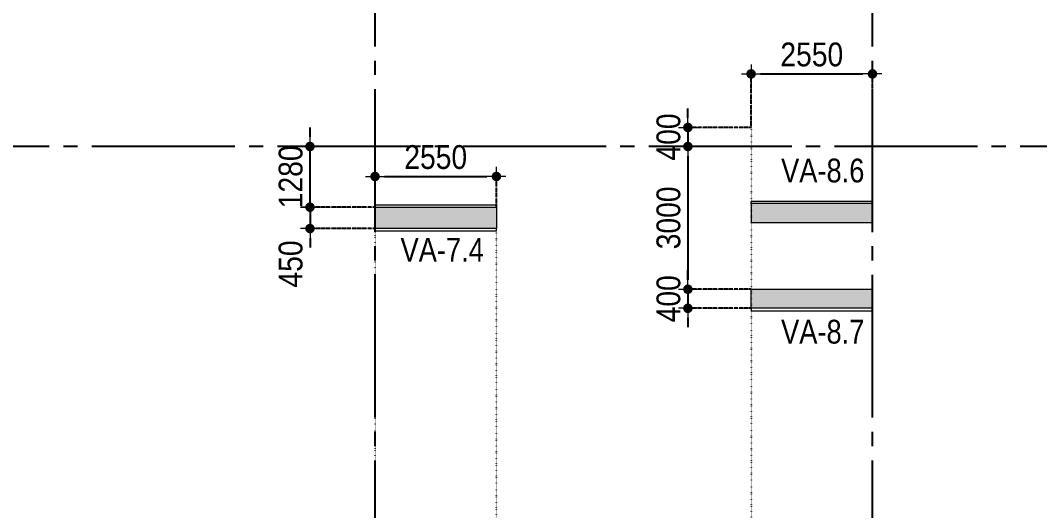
# Model space of a CAD drawing. Header units: millimetres. Extents: x -3973692 to -2843767, y 592734 to 838475.
# Drawn here: x -3543695 to -3522284, y 727878 to 738182 of the extents above; entities that cross this region are included whole.
import ezdxf
from ezdxf.enums import TextEntityAlignment as Align

# ---------------------------------------------------------------- set-up
doc = ezdxf.new("R2010")
doc.units = ezdxf.units.MM
doc.header["$MEASUREMENT"] = 0
doc.header["$PDMODE"] = 3
doc.header["$PDSIZE"] = -20
for name, pattern in [('CHG_XX_Cot_Tang 1$0$MB_Luoi truc$0$HTT Hidden 21', [3, 2, -1]), ('CHG_XX_Luoi truc$0$MB_Luoi truc$0$Center101', [13, 10, -1, 1, -1]), ('DIVIDE2', [15.875, 6.35, -3.175, 0, -3.175, 0, -3.175]), ('DOT2', [0.125, 0, -0.125]), ('HIDDEN5', [2.8375, 1.25, -1.5875])]:
    doc.linetypes.add(name, pattern=pattern)
doc.layers.get('0').update_dxf_attribs({"lineweight": 9})
doc.layers.get('Defpoints').update_dxf_attribs({"color": 10, "lineweight": 0})
for name, color, linetype, lineweight in [("'S_General_Dim_1", 1, 'Continuous', 18), ("'S_General_Divide_3 Intermediate", 3, 'DIVIDE2', 40), ('CHG_XX_Cot_Tang 1$0$NS-Pier', 150, 'Continuous', 9), ('CHG_XX_Cot_Tang 1$0$NS-Pier @ 1', 150, 'Continuous', 9), ('CHG_XX_Cot_Tang 1$0$NS-Pier @ 100', 150, 'Continuous', 9), ('CHG_XX_Cot_Tang 1$0$NS-Pier @ 150 VP1', 150, 'Continuous', 9), ('CHG_XX_Cot_Tang 1$0$NS-Pier @ 150 VP2', 150, 'Continuous', 9), ('CHG_XX_Cot_Tang 1$0$NS-Pier @ 150 VP3', 150, 'Continuous', 9), ('CHG_XX_Cot_Tang 1$0$NS-Pier @ 150 VP4', 150, 'Continuous', 9), ('CHG_XX_Cot_Tang 1$0$NS-Pier @ 150 VP5', 150, 'Continuous', 9), ('CHG_XX_Cot_Tang 1$0$NS-Pier @ 150 VP6', 150, 'Continuous', 9), ('CHG_XX_Cot_Tang 1$0$NS-Pier @ 150 VP7', 150, 'Continuous', 9), ('CHG_XX_Cot_Tang 1$0$NS-Pier @ 150 VP8', 150, 'Continuous', 9), ('CHG_XX_Cot_Tang 1$0$NS-Pier @ 150 VP9', 150, 'Continuous', 9), ('CHG_XX_Cot_Tang 1$0$NS-Pier @ 150 VPModel', 150, 'Continuous', 9), ('CHG_XX_Cot_Tang 1$0$NS-Pier @ 200 VP11', 150, 'Continuous', 9), ('CHG_XX_Cot_Tang 1$0$NS-Pier @ 200 VP12', 150, 'Continuous', 9), ('CHG_XX_Cot_Tang 1$0$NS-Pier @ 200 VP13', 150, 'Continuous', 9), ('CHG_XX_Cot_Tang 1$0$NS-Pier @ 200 VP14', 150, 'Continuous', 9), ('CHG_XX_Cot_Tang 1$0$NS-Pier @ 200 VP15', 150, 'Continuous', 9), ('CHG_XX_Cot_Tang 1$0$NS-Pier @ 200 VP16', 150, 'Continuous', 9), ('CHG_XX_Cot_Tang 1$0$NS-Pier @ 200 VP17', 150, 'Continuous', 9), ('CHG_XX_Cot_Tang 1$0$NS-Pier @ 200 VP18', 150, 'Continuous', 9), ('CHG_XX_Cot_Tang 1$0$NS-Pier @ 200 VP19', 150, 'Continuous', 9), ('CHG_XX_Cot_Tang 1$0$NS-Pier @ 200 VP21', 150, 'Continuous', 9), ('CHG_XX_Cot_Tang 1$0$NS-Pier @ 200 VP22', 150, 'Continuous', 9), ('CHG_XX_Cot_Tang 1$0$NS-Pier @ 200 VP23', 150, 'Continuous', 9), ('CHG_XX_Cot_Tang 1$0$NS-Pier @ 200 VP24', 150, 'Continuous', 9), ('CHG_XX_Cot_Tang 1$0$NS-Pier @ 200 VP25', 150, 'Continuous', 9), ('CHG_XX_Cot_Tang 1$0$NS-Pier @ 200 VP26', 150, 'Continuous', 9), ('CHG_XX_Cot_Tang 1$0$NS-Pier @ 200 VP27', 150, 'Continuous', 9), ('CHG_XX_Cot_Tang 1$0$NS-Pier @ 200 VP28', 150, 'Continuous', 9), ('CHG_XX_Cot_Tang 1$0$NS-Pier @ 200 VP30', 150, 'Continuous', 9), ('CHG_XX_Cot_Tang 1$0$NS-Pier @ 200 VP31', 150, 'Continuous', 9), ('CHG_XX_Cot_Tang 1$0$NS-Pier @ 200 VP32', 150, 'Continuous', 9), ('CHG_XX_Cot_Tang 1$0$NS-Pier @ 200 VP33', 150, 'Continuous', 9), ('CHG_XX_Cot_Tang 1$0$NS-Pier @ 200 VP34', 150, 'Continuous', 9), ('CHG_XX_Cot_Tang 1$0$NS-Pier @ 200 VP35', 150, 'Continuous', 9), ('CHG_XX_Cot_Tang 1$0$NS-Pier @ 200 VP36', 150, 'Continuous', 9), ('CHG_XX_Cot_Tang 1$0$NS-Pier @ 200 VP37', 150, 'Continuous', 9), ('CHG_XX_Cot_Tang 1$0$NS-Pier @ 200 VPModel', 150, 'Continuous', 9), ('CHG_XX_Cot_Tang 1$0$NS-Pier @ 350 VP10', 150, 'Continuous', 9), ('CHG_XX_Cot_Tang 1$0$NS-Pier @ 350 VP20', 150, 'Continuous', 9), ('CHG_XX_Cot_Tang 1$0$NS-Pier @ 350 VP29', 150, 'Continuous', 9), ('CHG_XX_Cot_Tang 1$0$NS-Pier @ 350 VPModel', 150, 'Continuous', 9), ('TEXT', 7, 'Continuous', 15)]:
    doc.layers.add(name, color=color, linetype=linetype, lineweight=lineweight)
for name, color, linetype in [('CHG_XX_Luoi truc$0$Grid', 34, 'Continuous'), ('CHG_XX_Luoi truc$0$Grid Line', 251, 'CHG_XX_Luoi truc$0$MB_Luoi truc$0$Center101'), ('dim', 1, 'Continuous')]:
    doc.layers.add(name, color=color, linetype=linetype)
doc.styles.add('arial', font='arial.ttf', dxfattribs={"width": 0.85})
doc.styles.add('CHG_XX_Luoi truc$0$MB_Luoi truc$0$Grid A-F$0$VNI-HelveCB', font='')
doc.styles.add('TTP-HelCon', font='')
doc.styles.get('CHG_XX_Luoi truc$0$MB_Luoi truc$0$Grid A-F$0$VNI-HelveCB').set_extended_font_data('VNI-Helve-Condense', bold=True)
doc.styles.get('TTP-HelCon').set_extended_font_data('VNI-Helve-Condense')
doc.dimstyles.new('200', dxfattribs={"dimscale": 200, "dimtxt": 2.5, "dimasz": 1, "dimexe": 0, "dimexo": 0, "dimgap": 0.75, "dimtad": 1, "dimdec": 0, "dimrnd": 10, "dimzin": 9, "dimdsep": 46, "dimtxsty": 'arial', "dimblk1": 'DIMDOT', "dimblk2": 'DIMDOT', "dimsah": 1, "dimcen": 2, "dimdle": 3, "dimclre": 8, "dimclrt": 2, "dimadec": 0, "dimazin": 0, "dimtfac": 1, "dimtdec": 0, "dimtix": 1, "dimtmove": 2, "dimatfit": 3, "dimldrblk": 'DIMPIJL', "dimfxl": 1, "dimtvp": 1.8, "dimtolj": 1, "dimtzin": 0, "dimarcsym": 0})

# ---------------------------------------------------------------- blocks, each defined once
blk = doc.blocks.new('*U3260')
at = {"layer": 'CHG_XX_Cot_Tang 1$0$NS-Pier @ 1'}
h = blk.add_hatch(color=256, dxfattribs=at)
h.dxf.hatch_style = 1
h.paths.add_polyline_path([(400, 0), (0, 0), (0, -2550), (400, -2550)])
at = {"layer": 'CHG_XX_Cot_Tang 1$0$NS-Pier @ 100'}
h = blk.add_hatch(color=256, dxfattribs=at)
h.dxf.hatch_style = 1
h.paths.add_polyline_path([(400, 0), (0, 0), (0, -2550), (400, -2550)])
at = {"layer": 'CHG_XX_Cot_Tang 1$0$NS-Pier @ 150 VP1'}
h = blk.add_hatch(color=256, dxfattribs=at)
h.dxf.hatch_style = 1
h.paths.add_polyline_path([(400, 0), (0, 0), (0, -2550), (400, -2550)])
at = {"layer": 'CHG_XX_Cot_Tang 1$0$NS-Pier @ 150 VP2'}
h = blk.add_hatch(color=256, dxfattribs=at)
h.dxf.hatch_style = 1
h.paths.add_polyline_path([(400, 0), (0, 0), (0, -2550), (400, -2550)])
at = {"layer": 'CHG_XX_Cot_Tang 1$0$NS-Pier @ 150 VP3'}
h = blk.add_hatch(color=256, dxfattribs=at)
h.dxf.hatch_style = 1
h.paths.add_polyline_path([(400, 0), (0, 0), (0, -2550), (400, -2550)])
at = {"layer": 'CHG_XX_Cot_Tang 1$0$NS-Pier @ 150 VP4'}
h = blk.add_hatch(color=256, dxfattribs=at)
h.dxf.hatch_style = 1
h.paths.add_polyline_path([(400, 0), (0, 0), (0, -2550), (400, -2550)])
at = {"layer": 'CHG_XX_Cot_Tang 1$0$NS-Pier @ 150 VP5'}
h = blk.add_hatch(color=256, dxfattribs=at)
h.dxf.hatch_style = 1
h.paths.add_polyline_path([(400, 0), (0, 0), (0, -2550), (400, -2550)])
at = {"layer": 'CHG_XX_Cot_Tang 1$0$NS-Pier @ 150 VP6'}
h = blk.add_hatch(color=256, dxfattribs=at)
h.dxf.hatch_style = 1
h.paths.add_polyline_path([(400, 0), (0, 0), (0, -2550), (400, -2550)])
at = {"layer": 'CHG_XX_Cot_Tang 1$0$NS-Pier @ 150 VP7'}
h = blk.add_hatch(color=256, dxfattribs=at)
h.dxf.hatch_style = 1
h.paths.add_polyline_path([(400, 0), (0, 0), (0, -2550), (400, -2550)])
at = {"layer": 'CHG_XX_Cot_Tang 1$0$NS-Pier @ 150 VP8'}
h = blk.add_hatch(color=256, dxfattribs=at)
h.dxf.hatch_style = 1
h.paths.add_polyline_path([(400, 0), (0, 0), (0, -2550), (400, -2550)])
at = {"layer": 'CHG_XX_Cot_Tang 1$0$NS-Pier @ 150 VP9'}
h = blk.add_hatch(color=256, dxfattribs=at)
h.dxf.hatch_style = 1
h.paths.add_polyline_path([(400, 0), (0, 0), (0, -2550), (400, -2550)])
at = {"layer": 'CHG_XX_Cot_Tang 1$0$NS-Pier @ 150 VPModel'}
h = blk.add_hatch(color=256, dxfattribs=at)
h.dxf.hatch_style = 1
h.paths.add_polyline_path([(400, 0), (0, 0), (0, -2550), (400, -2550)])
at = {"layer": 'CHG_XX_Cot_Tang 1$0$NS-Pier @ 200 VP11'}
h = blk.add_hatch(color=256, dxfattribs=at)
h.dxf.hatch_style = 1
h.paths.add_polyline_path([(400, 0), (0, 0), (0, -2550), (400, -2550)])
at = {"layer": 'CHG_XX_Cot_Tang 1$0$NS-Pier @ 200 VP12'}
h = blk.add_hatch(color=256, dxfattribs=at)
h.dxf.hatch_style = 1
h.paths.add_polyline_path([(400, 0), (0, 0), (0, -2550), (400, -2550)])
at = {"layer": 'CHG_XX_Cot_Tang 1$0$NS-Pier @ 200 VP13'}
h = blk.add_hatch(color=256, dxfattribs=at)
h.dxf.hatch_style = 1
h.paths.add_polyline_path([(400, 0), (0, 0), (0, -2550), (400, -2550)])
at = {"layer": 'CHG_XX_Cot_Tang 1$0$NS-Pier @ 200 VP14'}
h = blk.add_hatch(color=256, dxfattribs=at)
h.dxf.hatch_style = 1
h.paths.add_polyline_path([(400, 0), (0, 0), (0, -2550), (400, -2550)])
at = {"layer": 'CHG_XX_Cot_Tang 1$0$NS-Pier @ 200 VP15'}
h = blk.add_hatch(color=256, dxfattribs=at)
h.dxf.hatch_style = 1
h.paths.add_polyline_path([(400, 0), (0, 0), (0, -2550), (400, -2550)])
at = {"layer": 'CHG_XX_Cot_Tang 1$0$NS-Pier @ 200 VP16'}
h = blk.add_hatch(color=256, dxfattribs=at)
h.dxf.hatch_style = 1
h.paths.add_polyline_path([(400, 0), (0, 0), (0, -2550), (400, -2550)])
at = {"layer": 'CHG_XX_Cot_Tang 1$0$NS-Pier @ 200 VP17'}
h = blk.add_hatch(color=256, dxfattribs=at)
h.dxf.hatch_style = 1
h.paths.add_polyline_path([(400, 0), (0, 0), (0, -2550), (400, -2550)])
at = {"layer": 'CHG_XX_Cot_Tang 1$0$NS-Pier @ 200 VP18'}
h = blk.add_hatch(color=256, dxfattribs=at)
h.dxf.hatch_style = 1
h.paths.add_polyline_path([(400, 0), (0, 0), (0, -2550), (400, -2550)])
at = {"layer": 'CHG_XX_Cot_Tang 1$0$NS-Pier @ 200 VP19'}
h = blk.add_hatch(color=256, dxfattribs=at)
h.dxf.hatch_style = 1
h.paths.add_polyline_path([(400, 0), (0, 0), (0, -2550), (400, -2550)])
at = {"layer": 'CHG_XX_Cot_Tang 1$0$NS-Pier @ 200 VP21'}
h = blk.add_hatch(color=256, dxfattribs=at)
h.dxf.hatch_style = 1
h.paths.add_polyline_path([(400, 0), (0, 0), (0, -2550), (400, -2550)])
at = {"layer": 'CHG_XX_Cot_Tang 1$0$NS-Pier @ 200 VP22'}
h = blk.add_hatch(color=256, dxfattribs=at)
h.dxf.hatch_style = 1
h.paths.add_polyline_path([(400, 0), (0, 0), (0, -2550), (400, -2550)])
at = {"layer": 'CHG_XX_Cot_Tang 1$0$NS-Pier @ 200 VP23'}
h = blk.add_hatch(color=256, dxfattribs=at)
h.dxf.hatch_style = 1
h.paths.add_polyline_path([(400, 0), (0, 0), (0, -2550), (400, -2550)])
at = {"layer": 'CHG_XX_Cot_Tang 1$0$NS-Pier @ 200 VP24'}
h = blk.add_hatch(color=256, dxfattribs=at)
h.dxf.hatch_style = 1
h.paths.add_polyline_path([(400, 0), (0, 0), (0, -2550), (400, -2550)])
at = {"layer": 'CHG_XX_Cot_Tang 1$0$NS-Pier @ 200 VP25'}
h = blk.add_hatch(color=256, dxfattribs=at)
h.dxf.hatch_style = 1
h.paths.add_polyline_path([(400, 0), (0, 0), (0, -2550), (400, -2550)])
at = {"layer": 'CHG_XX_Cot_Tang 1$0$NS-Pier @ 200 VP26'}
h = blk.add_hatch(color=256, dxfattribs=at)
h.dxf.hatch_style = 1
h.paths.add_polyline_path([(400, 0), (0, 0), (0, -2550), (400, -2550)])
at = {"layer": 'CHG_XX_Cot_Tang 1$0$NS-Pier @ 200 VP27'}
h = blk.add_hatch(color=256, dxfattribs=at)
h.dxf.hatch_style = 1
h.paths.add_polyline_path([(400, 0), (0, 0), (0, -2550), (400, -2550)])
at = {"layer": 'CHG_XX_Cot_Tang 1$0$NS-Pier @ 200 VP28'}
h = blk.add_hatch(color=256, dxfattribs=at)
h.dxf.hatch_style = 1
h.paths.add_polyline_path([(400, 0), (0, 0), (0, -2550), (400, -2550)])
at = {"layer": 'CHG_XX_Cot_Tang 1$0$NS-Pier @ 200 VP30'}
h = blk.add_hatch(color=256, dxfattribs=at)
h.dxf.hatch_style = 1
h.paths.add_polyline_path([(400, 0), (0, 0), (0, -2550), (400, -2550)])
at = {"layer": 'CHG_XX_Cot_Tang 1$0$NS-Pier @ 200 VP31'}
h = blk.add_hatch(color=256, dxfattribs=at)
h.dxf.hatch_style = 1
h.paths.add_polyline_path([(400, 0), (0, 0), (0, -2550), (400, -2550)])
at = {"layer": 'CHG_XX_Cot_Tang 1$0$NS-Pier @ 200 VP32'}
h = blk.add_hatch(color=256, dxfattribs=at)
h.dxf.hatch_style = 1
h.paths.add_polyline_path([(400, 0), (0, 0), (0, -2550), (400, -2550)])
at = {"layer": 'CHG_XX_Cot_Tang 1$0$NS-Pier @ 200 VP33'}
h = blk.add_hatch(color=256, dxfattribs=at)
h.dxf.hatch_style = 1
h.paths.add_polyline_path([(400, 0), (0, 0), (0, -2550), (400, -2550)])
at = {"layer": 'CHG_XX_Cot_Tang 1$0$NS-Pier @ 200 VP34'}
h = blk.add_hatch(color=256, dxfattribs=at)
h.dxf.hatch_style = 1
h.paths.add_polyline_path([(400, 0), (0, 0), (0, -2550), (400, -2550)])
at = {"layer": 'CHG_XX_Cot_Tang 1$0$NS-Pier @ 200 VP35'}
h = blk.add_hatch(color=256, dxfattribs=at)
h.dxf.hatch_style = 1
h.paths.add_polyline_path([(400, 0), (0, 0), (0, -2550), (400, -2550)])
at = {"layer": 'CHG_XX_Cot_Tang 1$0$NS-Pier @ 200 VP36'}
h = blk.add_hatch(color=256, dxfattribs=at)
h.dxf.hatch_style = 1
h.paths.add_polyline_path([(400, 0), (0, 0), (0, -2550), (400, -2550)])
at = {"layer": 'CHG_XX_Cot_Tang 1$0$NS-Pier @ 200 VP37'}
h = blk.add_hatch(color=256, dxfattribs=at)
h.dxf.hatch_style = 1
h.paths.add_polyline_path([(400, 0), (0, 0), (0, -2550), (400, -2550)])
at = {"layer": 'CHG_XX_Cot_Tang 1$0$NS-Pier @ 200 VPModel'}
h = blk.add_hatch(color=256, dxfattribs=at)
h.dxf.hatch_style = 1
h.paths.add_polyline_path([(400, 0), (0, 0), (0, -2550), (400, -2550)])
at = {"layer": 'CHG_XX_Cot_Tang 1$0$NS-Pier @ 350 VP10'}
h = blk.add_hatch(color=256, dxfattribs=at)
h.dxf.hatch_style = 1
h.paths.add_polyline_path([(400, 0), (0, 0), (0, -2550), (400, -2550)])
at = {"layer": 'CHG_XX_Cot_Tang 1$0$NS-Pier @ 350 VP20'}
h = blk.add_hatch(color=256, dxfattribs=at)
h.dxf.hatch_style = 1
h.paths.add_polyline_path([(400, 0), (0, 0), (0, -2550), (400, -2550)])
at = {"layer": 'CHG_XX_Cot_Tang 1$0$NS-Pier @ 350 VP29'}
h = blk.add_hatch(color=256, dxfattribs=at)
h.dxf.hatch_style = 1
h.paths.add_polyline_path([(400, 0), (0, 0), (0, -2550), (400, -2550)])
at = {"layer": 'CHG_XX_Cot_Tang 1$0$NS-Pier @ 350 VPModel'}
h = blk.add_hatch(color=256, dxfattribs=at)
h.dxf.hatch_style = 1
h.paths.add_polyline_path([(400, 0), (0, 0), (0, -2550), (400, -2550)])
blk = doc.blocks.new('CHG_XX_Cot_Tang 1$0$Block A_C450x2250')
at = {"layer": 'CHG_XX_Cot_Tang 1$0$NS-Pier', "color": 9, "linetype": 'CHG_XX_Cot_Tang 1$0$MB_Luoi truc$0$HTT Hidden 21'}
blk.add_lwpolyline([(0, 0), (-50, 0), (-50, -2550), (0, -2550)], dxfattribs=at)
at = {"layer": 'CHG_XX_Cot_Tang 1$0$NS-Pier'}
blk.add_lwpolyline([(400, -2550), (0, -2550), (0, 0), (400, 0)], close=True, dxfattribs=at)
blk.add_blockref('*U3260', (0, 0), dxfattribs=at)
blk = doc.blocks.new('*U3263')
at = {"layer": 'CHG_XX_Cot_Tang 1$0$NS-Pier @ 1'}
h = blk.add_hatch(color=256, dxfattribs=at)
h.dxf.hatch_style = 1
h.paths.add_polyline_path([(225, 0), (-225, 0), (-225, -2550), (225, -2550)])
at = {"layer": 'CHG_XX_Cot_Tang 1$0$NS-Pier @ 100'}
h = blk.add_hatch(color=256, dxfattribs=at)
h.dxf.hatch_style = 1
h.paths.add_polyline_path([(225, 0), (-225, 0), (-225, -2550), (225, -2550)])
at = {"layer": 'CHG_XX_Cot_Tang 1$0$NS-Pier @ 150 VP1'}
h = blk.add_hatch(color=256, dxfattribs=at)
h.dxf.hatch_style = 1
h.paths.add_polyline_path([(225, 0), (-225, 0), (-225, -2550), (225, -2550)])
at = {"layer": 'CHG_XX_Cot_Tang 1$0$NS-Pier @ 150 VP2'}
h = blk.add_hatch(color=256, dxfattribs=at)
h.dxf.hatch_style = 1
h.paths.add_polyline_path([(225, 0), (-225, 0), (-225, -2550), (225, -2550)])
at = {"layer": 'CHG_XX_Cot_Tang 1$0$NS-Pier @ 150 VP3'}
h = blk.add_hatch(color=256, dxfattribs=at)
h.dxf.hatch_style = 1
h.paths.add_polyline_path([(225, 0), (-225, 0), (-225, -2550), (225, -2550)])
at = {"layer": 'CHG_XX_Cot_Tang 1$0$NS-Pier @ 150 VP4'}
h = blk.add_hatch(color=256, dxfattribs=at)
h.dxf.hatch_style = 1
h.paths.add_polyline_path([(225, 0), (-225, 0), (-225, -2550), (225, -2550)])
at = {"layer": 'CHG_XX_Cot_Tang 1$0$NS-Pier @ 150 VP5'}
h = blk.add_hatch(color=256, dxfattribs=at)
h.dxf.hatch_style = 1
h.paths.add_polyline_path([(225, 0), (-225, 0), (-225, -2550), (225, -2550)])
at = {"layer": 'CHG_XX_Cot_Tang 1$0$NS-Pier @ 150 VP6'}
h = blk.add_hatch(color=256, dxfattribs=at)
h.dxf.hatch_style = 1
h.paths.add_polyline_path([(225, 0), (-225, 0), (-225, -2550), (225, -2550)])
at = {"layer": 'CHG_XX_Cot_Tang 1$0$NS-Pier @ 150 VP7'}
h = blk.add_hatch(color=256, dxfattribs=at)
h.dxf.hatch_style = 1
h.paths.add_polyline_path([(225, 0), (-225, 0), (-225, -2550), (225, -2550)])
at = {"layer": 'CHG_XX_Cot_Tang 1$0$NS-Pier @ 150 VP8'}
h = blk.add_hatch(color=256, dxfattribs=at)
h.dxf.hatch_style = 1
h.paths.add_polyline_path([(225, 0), (-225, 0), (-225, -2550), (225, -2550)])
at = {"layer": 'CHG_XX_Cot_Tang 1$0$NS-Pier @ 150 VP9'}
h = blk.add_hatch(color=256, dxfattribs=at)
h.dxf.hatch_style = 1
h.paths.add_polyline_path([(225, 0), (-225, 0), (-225, -2550), (225, -2550)])
at = {"layer": 'CHG_XX_Cot_Tang 1$0$NS-Pier @ 150 VPModel'}
h = blk.add_hatch(color=256, dxfattribs=at)
h.dxf.hatch_style = 1
h.paths.add_polyline_path([(225, 0), (-225, 0), (-225, -2550), (225, -2550)])
at = {"layer": 'CHG_XX_Cot_Tang 1$0$NS-Pier @ 200 VP11'}
h = blk.add_hatch(color=256, dxfattribs=at)
h.dxf.hatch_style = 1
h.paths.add_polyline_path([(225, 0), (-225, 0), (-225, -2550), (225, -2550)])
at = {"layer": 'CHG_XX_Cot_Tang 1$0$NS-Pier @ 200 VP12'}
h = blk.add_hatch(color=256, dxfattribs=at)
h.dxf.hatch_style = 1
h.paths.add_polyline_path([(225, 0), (-225, 0), (-225, -2550), (225, -2550)])
at = {"layer": 'CHG_XX_Cot_Tang 1$0$NS-Pier @ 200 VP13'}
h = blk.add_hatch(color=256, dxfattribs=at)
h.dxf.hatch_style = 1
h.paths.add_polyline_path([(225, 0), (-225, 0), (-225, -2550), (225, -2550)])
at = {"layer": 'CHG_XX_Cot_Tang 1$0$NS-Pier @ 200 VP14'}
h = blk.add_hatch(color=256, dxfattribs=at)
h.dxf.hatch_style = 1
h.paths.add_polyline_path([(225, 0), (-225, 0), (-225, -2550), (225, -2550)])
at = {"layer": 'CHG_XX_Cot_Tang 1$0$NS-Pier @ 200 VP15'}
h = blk.add_hatch(color=256, dxfattribs=at)
h.dxf.hatch_style = 1
h.paths.add_polyline_path([(225, 0), (-225, 0), (-225, -2550), (225, -2550)])
at = {"layer": 'CHG_XX_Cot_Tang 1$0$NS-Pier @ 200 VP16'}
h = blk.add_hatch(color=256, dxfattribs=at)
h.dxf.hatch_style = 1
h.paths.add_polyline_path([(225, 0), (-225, 0), (-225, -2550), (225, -2550)])
at = {"layer": 'CHG_XX_Cot_Tang 1$0$NS-Pier @ 200 VP17'}
h = blk.add_hatch(color=256, dxfattribs=at)
h.dxf.hatch_style = 1
h.paths.add_polyline_path([(225, 0), (-225, 0), (-225, -2550), (225, -2550)])
at = {"layer": 'CHG_XX_Cot_Tang 1$0$NS-Pier @ 200 VP18'}
h = blk.add_hatch(color=256, dxfattribs=at)
h.dxf.hatch_style = 1
h.paths.add_polyline_path([(225, 0), (-225, 0), (-225, -2550), (225, -2550)])
at = {"layer": 'CHG_XX_Cot_Tang 1$0$NS-Pier @ 200 VP19'}
h = blk.add_hatch(color=256, dxfattribs=at)
h.dxf.hatch_style = 1
h.paths.add_polyline_path([(225, 0), (-225, 0), (-225, -2550), (225, -2550)])
at = {"layer": 'CHG_XX_Cot_Tang 1$0$NS-Pier @ 200 VP21'}
h = blk.add_hatch(color=256, dxfattribs=at)
h.dxf.hatch_style = 1
h.paths.add_polyline_path([(225, 0), (-225, 0), (-225, -2550), (225, -2550)])
at = {"layer": 'CHG_XX_Cot_Tang 1$0$NS-Pier @ 200 VP22'}
h = blk.add_hatch(color=256, dxfattribs=at)
h.dxf.hatch_style = 1
h.paths.add_polyline_path([(225, 0), (-225, 0), (-225, -2550), (225, -2550)])
at = {"layer": 'CHG_XX_Cot_Tang 1$0$NS-Pier @ 200 VP23'}
h = blk.add_hatch(color=256, dxfattribs=at)
h.dxf.hatch_style = 1
h.paths.add_polyline_path([(225, 0), (-225, 0), (-225, -2550), (225, -2550)])
at = {"layer": 'CHG_XX_Cot_Tang 1$0$NS-Pier @ 200 VP24'}
h = blk.add_hatch(color=256, dxfattribs=at)
h.dxf.hatch_style = 1
h.paths.add_polyline_path([(225, 0), (-225, 0), (-225, -2550), (225, -2550)])
at = {"layer": 'CHG_XX_Cot_Tang 1$0$NS-Pier @ 200 VP25'}
h = blk.add_hatch(color=256, dxfattribs=at)
h.dxf.hatch_style = 1
h.paths.add_polyline_path([(225, 0), (-225, 0), (-225, -2550), (225, -2550)])
at = {"layer": 'CHG_XX_Cot_Tang 1$0$NS-Pier @ 200 VP26'}
h = blk.add_hatch(color=256, dxfattribs=at)
h.dxf.hatch_style = 1
h.paths.add_polyline_path([(225, 0), (-225, 0), (-225, -2550), (225, -2550)])
at = {"layer": 'CHG_XX_Cot_Tang 1$0$NS-Pier @ 200 VP27'}
h = blk.add_hatch(color=256, dxfattribs=at)
h.dxf.hatch_style = 1
h.paths.add_polyline_path([(225, 0), (-225, 0), (-225, -2550), (225, -2550)])
at = {"layer": 'CHG_XX_Cot_Tang 1$0$NS-Pier @ 200 VP28'}
h = blk.add_hatch(color=256, dxfattribs=at)
h.dxf.hatch_style = 1
h.paths.add_polyline_path([(225, 0), (-225, 0), (-225, -2550), (225, -2550)])
at = {"layer": 'CHG_XX_Cot_Tang 1$0$NS-Pier @ 200 VP30'}
h = blk.add_hatch(color=256, dxfattribs=at)
h.dxf.hatch_style = 1
h.paths.add_polyline_path([(225, 0), (-225, 0), (-225, -2550), (225, -2550)])
at = {"layer": 'CHG_XX_Cot_Tang 1$0$NS-Pier @ 200 VP31'}
h = blk.add_hatch(color=256, dxfattribs=at)
h.dxf.hatch_style = 1
h.paths.add_polyline_path([(225, 0), (-225, 0), (-225, -2550), (225, -2550)])
at = {"layer": 'CHG_XX_Cot_Tang 1$0$NS-Pier @ 200 VP32'}
h = blk.add_hatch(color=256, dxfattribs=at)
h.dxf.hatch_style = 1
h.paths.add_polyline_path([(225, 0), (-225, 0), (-225, -2550), (225, -2550)])
at = {"layer": 'CHG_XX_Cot_Tang 1$0$NS-Pier @ 200 VP33'}
h = blk.add_hatch(color=256, dxfattribs=at)
h.dxf.hatch_style = 1
h.paths.add_polyline_path([(225, 0), (-225, 0), (-225, -2550), (225, -2550)])
at = {"layer": 'CHG_XX_Cot_Tang 1$0$NS-Pier @ 200 VP34'}
h = blk.add_hatch(color=256, dxfattribs=at)
h.dxf.hatch_style = 1
h.paths.add_polyline_path([(225, 0), (-225, 0), (-225, -2550), (225, -2550)])
at = {"layer": 'CHG_XX_Cot_Tang 1$0$NS-Pier @ 200 VP35'}
h = blk.add_hatch(color=256, dxfattribs=at)
h.dxf.hatch_style = 1
h.paths.add_polyline_path([(225, 0), (-225, 0), (-225, -2550), (225, -2550)])
at = {"layer": 'CHG_XX_Cot_Tang 1$0$NS-Pier @ 200 VP36'}
h = blk.add_hatch(color=256, dxfattribs=at)
h.dxf.hatch_style = 1
h.paths.add_polyline_path([(225, 0), (-225, 0), (-225, -2550), (225, -2550)])
at = {"layer": 'CHG_XX_Cot_Tang 1$0$NS-Pier @ 200 VP37'}
h = blk.add_hatch(color=256, dxfattribs=at)
h.dxf.hatch_style = 1
h.paths.add_polyline_path([(225, 0), (-225, 0), (-225, -2550), (225, -2550)])
at = {"layer": 'CHG_XX_Cot_Tang 1$0$NS-Pier @ 200 VPModel'}
h = blk.add_hatch(color=256, dxfattribs=at)
h.dxf.hatch_style = 1
h.paths.add_polyline_path([(225, 0), (-225, 0), (-225, -2550), (225, -2550)])
at = {"layer": 'CHG_XX_Cot_Tang 1$0$NS-Pier @ 350 VP10'}
h = blk.add_hatch(color=256, dxfattribs=at)
h.dxf.hatch_style = 1
h.paths.add_polyline_path([(225, 0), (-225, 0), (-225, -2550), (225, -2550)])
at = {"layer": 'CHG_XX_Cot_Tang 1$0$NS-Pier @ 350 VP20'}
h = blk.add_hatch(color=256, dxfattribs=at)
h.dxf.hatch_style = 1
h.paths.add_polyline_path([(225, 0), (-225, 0), (-225, -2550), (225, -2550)])
at = {"layer": 'CHG_XX_Cot_Tang 1$0$NS-Pier @ 350 VP29'}
h = blk.add_hatch(color=256, dxfattribs=at)
h.dxf.hatch_style = 1
h.paths.add_polyline_path([(225, 0), (-225, 0), (-225, -2550), (225, -2550)])
at = {"layer": 'CHG_XX_Cot_Tang 1$0$NS-Pier @ 350 VPModel'}
h = blk.add_hatch(color=256, dxfattribs=at)
h.dxf.hatch_style = 1
h.paths.add_polyline_path([(225, 0), (-225, 0), (-225, -2550), (225, -2550)])
blk = doc.blocks.new('CHG_XX_Cot_Tang 1$0$450x2550_cen')
at = {"layer": 'CHG_XX_Cot_Tang 1$0$NS-Pier', "color": 9, "linetype": 'CHG_XX_Cot_Tang 1$0$MB_Luoi truc$0$HTT Hidden 21'}
for points in [[(-225, 0), (-275, 0), (-275, -2550), (-225, -2550)], [(225, 0), (275, 0), (275, -2550), (225, -2550)]]:
    blk.add_lwpolyline(points, dxfattribs=at)
at = {"layer": 'CHG_XX_Cot_Tang 1$0$NS-Pier'}
blk.add_lwpolyline([(225, -2550), (-225, -2550), (-225, 0), (225, 0)], close=True, dxfattribs=at)
blk.add_blockref('*U3263', (0, 0), dxfattribs=at)
blk = doc.blocks.new('*U2841')
at = {"layer": 'CHG_XX_Luoi truc$0$Grid Line'}
blk.add_line((0, 0), (0, 608), dxfattribs=at)
at = {"layer": 'CHG_XX_Luoi truc$0$Grid', "lineweight": -2, "style": 'CHG_XX_Luoi truc$0$MB_Luoi truc$0$Grid A-F$0$VNI-HelveCB'}
for tag, p in [('GRIDSUB', (0, 617)), ('GRID', (0, -9))]:
    blk.add_attdef(tag, text='', height=5, dxfattribs=at).set_placement(p, align=Align.MIDDLE)
blk = doc.blocks.new('*U2843')
at = {"layer": 'CHG_XX_Luoi truc$0$Grid Line'}
blk.add_line((0, 0), (0, 438), dxfattribs=at)
at = {"layer": 'CHG_XX_Luoi truc$0$Grid', "lineweight": -2, "style": 'CHG_XX_Luoi truc$0$MB_Luoi truc$0$Grid A-F$0$VNI-HelveCB'}
for tag, p in [('GRIDSUB', (0, 447)), ('GRID', (0, -9))]:
    blk.add_attdef(tag, text='', height=5, dxfattribs=at).set_placement(p, align=Align.MIDDLE)
blk = doc.blocks.new('CHG_XX_Luoi truc')
at = {"layer": 'CHG_XX_Luoi truc$0$Grid', "xscale": 300, "yscale": 300, "zscale": 300}
for p in [(12250, -12747), (22700, -12747)]:
    blk.add_blockref('*U2841', p, dxfattribs=at)
at = {"layer": 'CHG_XX_Luoi truc$0$Grid', "xscale": 300.0000000000013, "yscale": 300.0000000000013, "zscale": 300.0000000000013, "rotation": 90}
blk.add_blockref('*U2843', (110703, 125550), dxfattribs=at)
blk = doc.blocks.new('CHG_XX_Cot_Tang 1')
at = {"layer": 'CHG_XX_Cot_Tang 1$0$NS-Pier'}
blk.add_blockref('CHG_XX_Luoi truc', (0, 0), dxfattribs=at)
at = {"layer": 'CHG_XX_Cot_Tang 1$0$NS-Pier', "xscale": -1, "rotation": 90}
blk.add_blockref('CHG_XX_Cot_Tang 1$0$Block A_C450x2250', (20150, 124350), dxfattribs=at)
blk.add_blockref('CHG_XX_Cot_Tang 1$0$Block A_C450x2250', (20150, 124350), dxfattribs=at)
at = {"layer": 'CHG_XX_Cot_Tang 1$0$NS-Pier'}
for name, p, rotation in [('CHG_XX_Cot_Tang 1$0$450x2550_cen', (12250, 124050), 90), ('CHG_XX_Cot_Tang 1$0$Block A_C450x2250', (20150, 122150), 90.00000000000001)]:
    blk.add_blockref(name, p, dxfattribs=dict(at, rotation=rotation))
blk = doc.blocks.new('DIMDOT')
for p, q in [((1, 0), (-1, 0)), ((0, -1), (0, 1))]:
    blk.add_line(p, q)
at = {"const_width": 0.5}
blk.add_lwpolyline([(-0.25, 0, 1), (0.25, 0, 1)], format="xyb", close=True, dxfattribs=at)
blk = doc.blocks.new('*D111')
at = {"layer": "'S_General_Dim_1", "color": 8, "linetype": 'HIDDEN5', "lineweight": -2, "transparency": 16777216}
for p, q in [((-3536245, 734256), (-3536245, 734901)), ((-3533695, 734256), (-3533695, 734901))]:
    blk.add_line(p, q, dxfattribs=at)
at = {"layer": "'S_General_Dim_1", "color": 0, "lineweight": -2, "transparency": 16777216}
blk.add_line((-3536045, 734901), (-3533895, 734901), dxfattribs=at)
at = {"layer": 'Defpoints', "color": 0, "transparency": 16777216}
for p in [(-3533695, 734901), (-3536245, 734256), (-3533695, 734256)]:
    blk.add_point(p, dxfattribs=at)
at = {"layer": "'S_General_Dim_1", "color": 0, "lineweight": -2, "transparency": 16777216, "xscale": 200, "yscale": 200, "zscale": 200, "rotation": 180}
blk.add_blockref('DIMDOT', (-3536245, 734901), dxfattribs=at)
at = {"layer": "'S_General_Dim_1", "color": 0, "lineweight": -2, "transparency": 16777216, "xscale": 200, "yscale": 200, "zscale": 200}
blk.add_blockref('DIMDOT', (-3533695, 734901), dxfattribs=at)
at = {"layer": "'S_General_Dim_1", "color": 2, "transparency": 16777216, "insert": (-3534970, 735306), "char_height": 500, "attachment_point": 5, "style": 'arial'}
blk.add_mtext('\\A1;2550', dxfattribs=at)
blk = doc.blocks.new('DIMPIJL')
at = {"linetype": 'ByBlock'}
blk.add_solid([(-2.5, 0.42), (-2.5, -0.42), (0, 0)], dxfattribs=at)
blk = doc.blocks.new('*D112')
at = {"layer": "'S_General_Dim_1", "color": 0, "lineweight": -2, "transparency": 16777216}
for p, q in [((-3537611, 734456), (-3537611, 734656)), ((-3537611, 734256), (-3537611, 733806)), ((-3537611, 733606), (-3537611, 733406))]:
    blk.add_line(p, q, dxfattribs=at)
at = {"layer": "'S_General_Dim_1", "color": 8, "linetype": 'HIDDEN5', "lineweight": -2, "transparency": 16777216}
for p, q in [((-3536245, 734256), (-3537611, 734256)), ((-3536245, 733806), (-3537611, 733806))]:
    blk.add_line(p, q, dxfattribs=at)
at = {"layer": 'Defpoints', "color": 0, "transparency": 16777216}
for p in [(-3536245, 734256), (-3537611, 733806), (-3536245, 733806)]:
    blk.add_point(p, dxfattribs=at)
at = {"layer": "'S_General_Dim_1", "color": 0, "lineweight": -2, "transparency": 16777216, "xscale": 200, "yscale": 200, "zscale": 200}
for p, rotation in [((-3537611, 734256), 270), ((-3537611, 733806), 90)]:
    blk.add_blockref('DIMDOT', p, dxfattribs=dict(at, rotation=rotation))
at = {"layer": "'S_General_Dim_1", "color": 2, "transparency": 16777216, "insert": (-3538016, 733062), "char_height": 500, "attachment_point": 5, "rotation": 90, "style": 'arial'}
blk.add_mtext('\\A1;450', dxfattribs=at)
blk = doc.blocks.new('*D113')
at = {"layer": "'S_General_Dim_1", "color": 0, "lineweight": -2, "transparency": 16777216}
for p, q in [((-3537611, 735731), (-3537611, 735931)), ((-3537611, 734256), (-3537611, 735531)), ((-3537611, 734056), (-3537611, 733856))]:
    blk.add_line(p, q, dxfattribs=at)
at = {"layer": "'S_General_Dim_1", "color": 8, "linetype": 'HIDDEN5', "lineweight": -2, "transparency": 16777216}
for p, q in [((-3536711, 735531), (-3537611, 735531)), ((-3536245, 734256), (-3537611, 734256))]:
    blk.add_line(p, q, dxfattribs=at)
at = {"layer": 'Defpoints', "color": 0, "transparency": 16777216}
for p in [(-3537611, 735531), (-3536711, 735531), (-3536245, 734256)]:
    blk.add_point(p, dxfattribs=at)
at = {"layer": "'S_General_Dim_1", "color": 0, "lineweight": -2, "transparency": 16777216, "xscale": 200, "yscale": 200, "zscale": 200}
for p, rotation in [((-3537611, 735531), 270), ((-3537611, 734256), 90)]:
    blk.add_blockref('DIMDOT', p, dxfattribs=dict(at, rotation=rotation))
at = {"layer": "'S_General_Dim_1", "color": 2, "transparency": 16777216, "insert": (-3538016, 734894), "char_height": 500, "attachment_point": 5, "rotation": 90, "style": 'arial'}
blk.add_mtext('\\A1;1280', dxfattribs=at)
blk = doc.blocks.new('*D118')
at = {"layer": "'S_General_Dim_1", "color": 8, "linetype": 'HIDDEN5', "lineweight": -2, "transparency": 16777216}
for p, q in [((-3528345, 735931), (-3528345, 737057)), ((-3525795, 735931), (-3525795, 737057))]:
    blk.add_line(p, q, dxfattribs=at)
at = {"layer": "'S_General_Dim_1", "color": 0, "lineweight": -2, "transparency": 16777216}
blk.add_line((-3528145, 737057), (-3525995, 737057), dxfattribs=at)
at = {"layer": 'Defpoints', "color": 0, "transparency": 16777216}
for p in [(-3525795, 737057), (-3528345, 735931), (-3525795, 735931)]:
    blk.add_point(p, dxfattribs=at)
at = {"layer": "'S_General_Dim_1", "color": 0, "lineweight": -2, "transparency": 16777216, "xscale": 200, "yscale": 200, "zscale": 200, "rotation": 180}
blk.add_blockref('DIMDOT', (-3528345, 737057), dxfattribs=at)
at = {"layer": "'S_General_Dim_1", "color": 0, "lineweight": -2, "transparency": 16777216, "xscale": 200, "yscale": 200, "zscale": 200}
blk.add_blockref('DIMDOT', (-3525795, 737057), dxfattribs=at)
at = {"layer": "'S_General_Dim_1", "color": 2, "transparency": 16777216, "insert": (-3527070, 737462), "char_height": 500, "attachment_point": 5, "style": 'arial'}
blk.add_mtext('\\A1;2550', dxfattribs=at)
blk = doc.blocks.new('*D119')
at = {"layer": "'S_General_Dim_1", "color": 0, "lineweight": -2, "transparency": 16777216}
for p, q in [((-3529673, 736131), (-3529673, 736331)), ((-3529673, 735931), (-3529673, 735531)), ((-3529673, 735331), (-3529673, 735131))]:
    blk.add_line(p, q, dxfattribs=at)
at = {"layer": "'S_General_Dim_1", "color": 8, "linetype": 'HIDDEN5', "lineweight": -2, "transparency": 16777216}
for p, q in [((-3528345, 735931), (-3529673, 735931)), ((-3528345, 735531), (-3529673, 735531))]:
    blk.add_line(p, q, dxfattribs=at)
at = {"layer": 'Defpoints', "color": 0, "transparency": 16777216}
for p in [(-3528345, 735931), (-3529673, 735531), (-3528345, 735531)]:
    blk.add_point(p, dxfattribs=at)
at = {"layer": "'S_General_Dim_1", "color": 0, "lineweight": -2, "transparency": 16777216, "xscale": 200, "yscale": 200, "zscale": 200}
for p, rotation in [((-3529673, 735931), 270), ((-3529673, 735531), 90)]:
    blk.add_blockref('DIMDOT', p, dxfattribs=dict(at, rotation=rotation))
at = {"layer": "'S_General_Dim_1", "color": 2, "transparency": 16777216, "insert": (-3530079, 735731), "char_height": 500, "attachment_point": 5, "rotation": 90, "style": 'arial'}
blk.add_mtext('\\A1;400', dxfattribs=at)
blk = doc.blocks.new('*D120')
at = {"layer": "'S_General_Dim_1", "color": 8, "linetype": 'HIDDEN5', "lineweight": -2, "transparency": 16777216}
for p, q in [((-3528345, 735531), (-3529673, 735531)), ((-3528345, 732531), (-3529673, 732531))]:
    blk.add_line(p, q, dxfattribs=at)
at = {"layer": "'S_General_Dim_1", "color": 0, "lineweight": -2, "transparency": 16777216}
blk.add_line((-3529673, 735331), (-3529673, 732731), dxfattribs=at)
at = {"layer": 'Defpoints', "color": 0, "transparency": 16777216}
for p in [(-3528345, 735531), (-3529673, 732531), (-3528345, 732531)]:
    blk.add_point(p, dxfattribs=at)
at = {"layer": "'S_General_Dim_1", "color": 0, "lineweight": -2, "transparency": 16777216, "xscale": 200, "yscale": 200, "zscale": 200}
for p, rotation in [((-3529673, 735531), 90), ((-3529673, 732531), 270)]:
    blk.add_blockref('DIMDOT', p, dxfattribs=dict(at, rotation=rotation))
at = {"layer": "'S_General_Dim_1", "color": 2, "transparency": 16777216, "insert": (-3530079, 734031), "char_height": 500, "attachment_point": 5, "rotation": 90, "style": 'arial'}
blk.add_mtext('\\A1;3000', dxfattribs=at)
blk = doc.blocks.new('*D121')
at = {"layer": "'S_General_Dim_1", "color": 0, "lineweight": -2, "transparency": 16777216}
for p, q in [((-3529673, 732731), (-3529673, 732931)), ((-3529673, 732531), (-3529673, 732131)), ((-3529673, 731931), (-3529673, 731731))]:
    blk.add_line(p, q, dxfattribs=at)
at = {"layer": "'S_General_Dim_1", "color": 8, "linetype": 'HIDDEN5', "lineweight": -2, "transparency": 16777216}
for p, q in [((-3528345, 732531), (-3529673, 732531)), ((-3528345, 732131), (-3529673, 732131))]:
    blk.add_line(p, q, dxfattribs=at)
at = {"layer": 'Defpoints', "color": 0, "transparency": 16777216}
for p in [(-3528345, 732531), (-3529673, 732131), (-3528345, 732131)]:
    blk.add_point(p, dxfattribs=at)
at = {"layer": "'S_General_Dim_1", "color": 0, "lineweight": -2, "transparency": 16777216, "xscale": 200, "yscale": 200, "zscale": 200}
for p, rotation in [((-3529673, 732531), 270), ((-3529673, 732131), 90)]:
    blk.add_blockref('DIMDOT', p, dxfattribs=dict(at, rotation=rotation))
at = {"layer": "'S_General_Dim_1", "color": 2, "transparency": 16777216, "insert": (-3530079, 732331), "char_height": 500, "attachment_point": 5, "rotation": 90, "style": 'arial'}
blk.add_mtext('\\A1;400', dxfattribs=at)
blk = doc.blocks.new('a')
at = {"layer": 'TEXT', "color": 3, "style": 'TTP-HelCon'}
for s, p in [('VA-8.6', (20780, -27454)), ('VA-7.4', (12786, -29121)), ('VA-8.7', (20780, -30842))]:
    blk.add_text(s, height=500, dxfattribs=at).set_placement(p)

msp = doc.modelspace()

# ---------------------------------------------------------------- linework, layer by layer
at = {"layer": 'dim', "linetype": 'DOT2', "ltscale": 10}
for p, q in [((-3528345.2, 735931), (-3528345.2, 716781)), ((-3536245.2, 718031), (-3536245.2, 733831)), ((-3533695.2, 718006), (-3533695.2, 733806))]:
    msp.add_line(p, q, dxfattribs=at)

# ---------------------------------------------------------------- block references
at = {"layer": "'S_General_Divide_3 Intermediate"}
msp.add_blockref('CHG_XX_Cot_Tang 1', (-3548495.2, 609981), dxfattribs=at)
at = {"layer": 'TEXT'}
msp.add_blockref('a', (-3548495.2, 762231), dxfattribs=at)

# ---------------------------------------------------------------- dimensions: what is measured, and where the dimension line sits
at = {"layer": "'S_General_Dim_1"}
for base, p1, p2, picture, middle in [((-3525795.2, 737056.9), (-3528345.2, 735931), (-3525795.2, 735931), '*D118', (-3527070.2, 737462.1)), ((-3533695.2, 734901), (-3536245.2, 734256), (-3533695.2, 734256), '*D111', (-3534970.2, 735306.3))]:
    dim = msp.add_linear_dim(base=base, p1=p1, p2=p2, dimstyle='200', dxfattribs=at)
    dim.commit()
    dim.dimension.update_dxf_attribs({"geometry": picture, "text_midpoint": middle})
for base, p1, p2, picture, middle in [((-3529673.2, 735531), (-3528345.2, 735931), (-3528345.2, 735531), '*D119', (-3530078.5, 735731)), ((-3537611, 735531), (-3536245.2, 734256), (-3536710.8, 735531), '*D113', (-3538016.3, 734893.5)), ((-3529673.2, 732531), (-3528345.2, 735531), (-3528345.2, 732531), '*D120', (-3530078.7, 734031)), ((-3529673.2, 732131), (-3528345.2, 732531), (-3528345.2, 732131), '*D121', (-3530078.5, 732331))]:
    dim = msp.add_linear_dim(base=base, p1=p1, p2=p2, angle=90, dimstyle='200', dxfattribs=at)
    dim.commit()
    dim.dimension.update_dxf_attribs({"geometry": picture, "text_midpoint": middle})
dim = msp.add_linear_dim(base=(-3537611, 733806), p1=(-3536245.2, 734256), p2=(-3536245.2, 733806), angle=90, dimstyle='200', dxfattribs=at)
dim.commit()
dim.dimension.update_dxf_attribs({"geometry": '*D112', "text_midpoint": (-3538016.3, 733061.7), "dimtype": 160})

doc.saveas('drawing.dxf')
